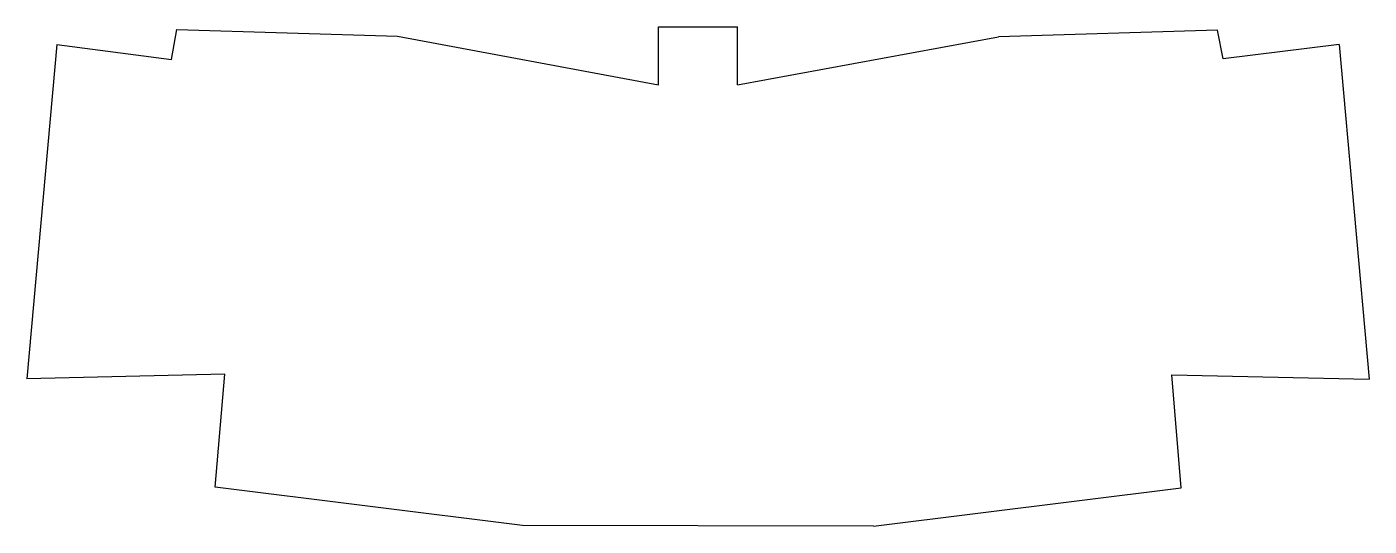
# Model space of a CAD drawing. Extents: x 24 to 252, y -120 to -35.
import ezdxf

# ---------------------------------------------------------------- set-up
doc = ezdxf.new("R2010")
doc.units = 0
doc.layers.get('0').update_dxf_attribs({"linetype": 'CONTINUOUS'})

msp = doc.modelspace()

# ---------------------------------------------------------------- linework, layer by layer
at = {"color": 7}
for points in [[(48.49876, -40.282551), (49.3776, -35.182231)], [(49.3776, -35.182231), (86.93912, -36.332851)], [(86.93912, -36.332851), (131.318, -44.582771)], [(131.318, -34.752971), (144.78762, -34.732651)], [(131.318, -44.582771), (131.318, -34.752971)], [(144.78762, -44.592931), (144.78762, -34.732651)], [(144.78762, -44.592931), (189.16904, -36.431911)], [(226.45878, -35.291451), (189.16904, -36.431911)], [(227.43922, -40.193651), (226.45878, -35.291451)], [(28.9687, -37.732391), (23.85822, -94.623311)], [(28.9687, -37.732391), (48.49876, -40.282551)], [(247.14962, -37.732391), (227.43922, -40.193651)], [(247.14962, -37.732391), (252.25756, -94.722371)], [(57.55894, -93.833371), (23.85822, -94.623311)], [(55.88762, -113.091651), (57.55894, -93.833371)], [(218.69908, -93.962911), (252.25756, -94.722371)], [(220.2688, -113.183091), (218.69908, -93.962911)], [(108.18876, -119.611831), (55.88762, -113.091651)], [(167.92956, -119.713431), (220.2688, -113.183091)], [(167.92956, -119.713431), (108.18876, -119.611831)]]:
    msp.add_lwpolyline(points, dxfattribs=at)

doc.saveas('drawing.dxf')
